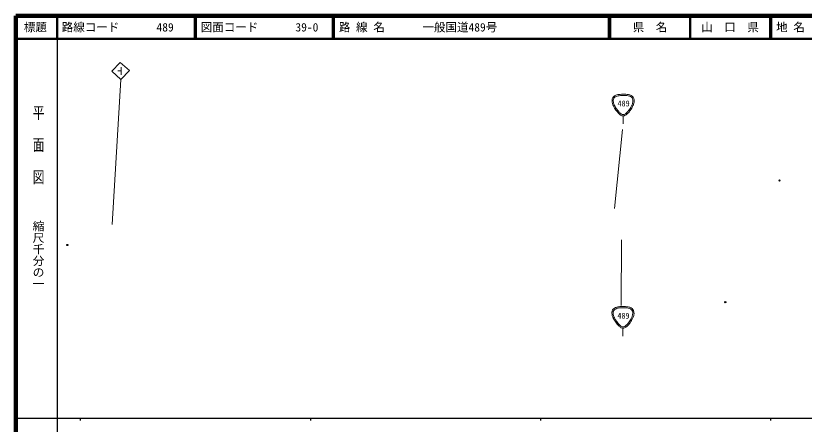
# Model space of a CAD drawing. Units: millimetres on the paper, with parts at other scales. Extents: x 40 to 680, y 20 to 380.
# Drawn here: x 40 to 382.6, y 202.4 to 380 of the extents above; entities that cross this region are included whole.
import ezdxf
from ezdxf.enums import TextEntityAlignment as Align

# ---------------------------------------------------------------- set-up
doc = ezdxf.new("R2010")
doc.units = ezdxf.units.MM
doc.header["$PDMODE"] = 32
doc.header["$PDSIZE"] = 0.5
doc.layers.add('M-OTRS', color=6, linetype='Continuous')
doc.layers.add('M-TTL-TXT', color=7, linetype='Continuous')
for name, color, linetype, lineweight in [('M-STR-STRC', 7, 'Continuous', 13), ('M-TTL', 2, 'Continuous', 140), ('M-TTL-BAND', 7, 'Continuous', 25), ('M-TTL-LINE', 7, 'Continuous', 50)]:
    doc.layers.add(name, color=color, linetype=linetype, lineweight=lineweight)
doc.styles.add('@ＭＳ ゴシック', font='')
doc.styles.add('ＭＳ ゴシック', font='')
doc.styles.get('@ＭＳ ゴシック').set_extended_font_data('@MS Gothic')
doc.styles.get('ＭＳ ゴシック').set_extended_font_data('MS Gothic')

msp = doc.modelspace()

# ---------------------------------------------------------------- linework, layer by layer
at = {"layer": 'M-OTRS'}
for p in [(371.892, 308.378), (62.421, 280.361), (348.327, 255.48)]:
    msp.add_point(p, dxfattribs=at)
at = {"layer": 'M-STR-STRC'}
for p, q in [((81.738, 355.892), (85.374, 359.637)), ((85.374, 359.637), (89.384, 356.159)), ((85.756, 357.687), (85.756, 354.351)), ((85.677, 352.33), (81.738, 355.892)), ((85.756, 356.042), (84.287, 356.042)), ((89.384, 356.159), (85.677, 352.33)), ((81.925, 289.297), (85.677, 352.33)), ((303.9, 332.947), (303.9, 336.485)), ((300.108, 296.188), (303.709, 330.535)), ((303.158, 282.511), (303.035, 254.04)), ((303.833, 240.652), (303.833, 244.189))]:
    msp.add_line(p, q, dxfattribs=at)
for points in [[(302.598, 345.829), (303.553, 345.933), (304.098, 345.903), (305.057, 345.856), (305.524, 345.832), (305.791, 345.827), (306.247, 345.723), (306.738, 345.612), (307.03, 345.556), (307.463, 345.3), (307.81, 345.096), (307.996, 344.94), (308.23, 344.613), (308.505, 344.229), (308.622, 343.967), (308.706, 343.502), (308.79, 343.045), (308.737, 342.77), (308.653, 342.312), (308.552, 341.757), (308.433, 341.454), (308.204, 340.937), (307.824, 340.079), (307.556, 339.616), (307.014, 338.849), (306.613, 338.28), (306.367, 337.966), (305.851, 337.5), (305.383, 337.077), (305.111, 336.816), (304.528, 336.575), (304.364, 336.506), (304.257, 336.504), (304.079, 336.495), (303.789, 336.48), (303.612, 336.452), (303.339, 336.548), (302.876, 336.711), (302.677, 336.94), (302.307, 337.262), (301.927, 337.594), (301.754, 337.824), (301.435, 338.214), (300.924, 338.837), (300.632, 339.188), (300.219, 339.88), (299.789, 340.597), (299.544, 341.012), (299.293, 341.81), (299.158, 342.239), (299.126, 342.497), (299.108, 342.947), (299.093, 343.33), (299.061, 343.563), (299.187, 343.925), (299.334, 344.347), (299.503, 344.565), (299.822, 344.877), (300.111, 345.16), (300.32, 345.28), (300.694, 345.432), (301.398, 345.718), (301.843, 345.747), (302.598, 345.829)], [(302.706, 345.312), (303.609, 345.408), (304.124, 345.374), (305.031, 345.327), (305.462, 345.304), (305.709, 345.3), (306.13, 345.205), (306.557, 345.108), (306.812, 345.059), (307.19, 344.836), (307.461, 344.676), (307.607, 344.554), (307.791, 344.297), (308.012, 343.989), (308.105, 343.778), (308.173, 343.405), (308.243, 343.022), (308.199, 342.792), (308.129, 342.408), (308.036, 341.9), (307.927, 341.624), (307.718, 341.152), (307.355, 340.331), (307.098, 339.888), (306.58, 339.155), (306.206, 338.624), (305.976, 338.331), (305.494, 337.895), (305.079, 337.52), (304.838, 337.288), (304.321, 337.074), (304.223, 337.033), (304.158, 337.032), (304.051, 337.027), (303.844, 337.016), (303.717, 336.996), (303.52, 337.065), (303.133, 337.201), (302.966, 337.393), (302.657, 337.663), (302.303, 337.971), (302.142, 338.186), (301.844, 338.549), (301.353, 339.149), (301.072, 339.487), (300.674, 340.152), (300.27, 340.828), (300.038, 341.219), (299.802, 341.97), (299.684, 342.347), (299.656, 342.574), (299.64, 342.968), (299.627, 343.273), (299.603, 343.458), (299.703, 343.746), (299.818, 344.077), (299.95, 344.247), (300.2, 344.491), (300.43, 344.717), (300.598, 344.813), (300.897, 344.935), (301.565, 345.207), (301.988, 345.236), (302.706, 345.312)], [(302.532, 253.533), (303.487, 253.637), (304.031, 253.608), (304.991, 253.56), (305.458, 253.536), (305.725, 253.531), (306.181, 253.427), (306.671, 253.316), (306.964, 253.26), (307.397, 253.004), (307.743, 252.8), (307.929, 252.644), (308.164, 252.317), (308.439, 251.933), (308.555, 251.671), (308.64, 251.206), (308.723, 250.749), (308.67, 250.474), (308.587, 250.016), (308.486, 249.461), (308.366, 249.158), (308.137, 248.642), (307.757, 247.783), (307.489, 247.32), (306.947, 246.553), (306.546, 245.984), (306.3, 245.671), (305.784, 245.204), (305.316, 244.782), (305.044, 244.52), (304.462, 244.279), (304.297, 244.21), (304.19, 244.209), (304.012, 244.199), (303.723, 244.184), (303.546, 244.156), (303.272, 244.252), (302.81, 244.415), (302.61, 244.644), (302.241, 244.966), (301.861, 245.298), (301.688, 245.528), (301.368, 245.918), (300.858, 246.541), (300.565, 246.892), (300.152, 247.584), (299.723, 248.301), (299.477, 248.716), (299.227, 249.514), (299.092, 249.943), (299.06, 250.201), (299.041, 250.651), (299.026, 251.034), (298.995, 251.267), (299.121, 251.629), (299.267, 252.051), (299.436, 252.269), (299.755, 252.581), (300.044, 252.864), (300.254, 252.984), (300.628, 253.137), (301.332, 253.423), (301.777, 253.451), (302.532, 253.533)], [(302.639, 253.016), (303.542, 253.112), (304.057, 253.078), (304.964, 253.031), (305.396, 253.009), (305.642, 253.004), (306.063, 252.909), (306.491, 252.812), (306.746, 252.763), (307.123, 252.54), (307.395, 252.38), (307.54, 252.258), (307.724, 252.001), (307.945, 251.693), (308.039, 251.482), (308.107, 251.109), (308.176, 250.726), (308.132, 250.496), (308.062, 250.112), (307.97, 249.604), (307.861, 249.328), (307.652, 248.856), (307.288, 248.035), (307.032, 247.592), (306.514, 246.859), (306.139, 246.328), (305.909, 246.035), (305.427, 245.599), (305.012, 245.224), (304.771, 244.992), (304.255, 244.779), (304.156, 244.738), (304.092, 244.736), (303.985, 244.731), (303.777, 244.72), (303.65, 244.7), (303.454, 244.769), (303.067, 244.905), (302.899, 245.097), (302.59, 245.367), (302.236, 245.676), (302.075, 245.89), (301.778, 246.253), (301.286, 246.853), (301.005, 247.191), (300.607, 247.856), (300.203, 248.532), (299.972, 248.923), (299.736, 249.674), (299.617, 250.051), (299.589, 250.278), (299.573, 250.672), (299.561, 250.977), (299.536, 251.162), (299.636, 251.45), (299.751, 251.781), (299.883, 251.951), (300.133, 252.196), (300.364, 252.421), (300.531, 252.518), (300.83, 252.639), (301.499, 252.911), (301.922, 252.94), (302.639, 253.016)]]:
    msp.add_open_spline(points, degree=3, knots=[0, 0, 0, 0, 1, 1, 1, 2, 2, 2, 3, 3, 3, 4, 4, 4, 5, 5, 5, 6, 6, 6, 7, 7, 7, 8, 8, 8, 9, 9, 9, 10, 10, 10, 11, 11, 11, 12, 12, 12, 13, 13, 13, 14, 14, 14, 15, 15, 15, 16, 16, 16, 17, 17, 17, 18, 18, 18, 19, 19, 19, 20, 20, 20, 21, 21, 21, 21], dxfattribs=at)
at = {"layer": 'M-TTL'}
for p, q in [((40, 380), (40, 20)), ((680, 380), (40, 380))]:
    msp.add_line(p, q, dxfattribs=at)
at = {"layer": 'M-TTL-BAND'}
for p, q in [((58, 370), (58, 20)), ((40, 205), (579, 205)), ((68, 205), (68, 204)), ((168, 205), (168, 204)), ((268, 205), (268, 204)), ((368, 205), (368, 204))]:
    msp.add_line(p, q, dxfattribs=at)
at = {"layer": 'M-TTL-LINE'}
for p, q in [((58, 380), (58, 370)), ((117.75, 380), (117.75, 370)), ((118.25, 380), (118.25, 370)), ((177.75, 380), (177.75, 370)), ((178.25, 380), (178.25, 370)), ((297.75, 380), (297.75, 370)), ((298.25, 380), (298.25, 370)), ((333, 380), (333, 370)), ((367.75, 380), (367.75, 370)), ((368.25, 380), (368.25, 370)), ((40, 370), (680, 370))]:
    msp.add_line(p, q, dxfattribs=at)

# ---------------------------------------------------------------- texts
at = {"layer": 'M-STR-STRC', "style": 'ＭＳ ゴシック'}
for p in [(301.508, 339.82), (301.441, 247.524)]:
    msp.add_text('489', height=2.566, dxfattribs=at).set_placement(p, align=Align.BOTTOM_LEFT)
at = {"layer": 'M-TTL-BAND', "style": '@ＭＳ ゴシック', "width": 1.4}
msp.add_text('平  面  図', height=3.666, rotation=270, dxfattribs=at).set_placement((49.777, 306.475), align=Align.MIDDLE_RIGHT)
at = {"layer": 'M-TTL-BAND', "style": '@ＭＳ ゴシック'}
msp.add_text('縮尺千分の一', height=3.666, rotation=270, dxfattribs=at).set_placement((49.777, 261.03), align=Align.MIDDLE_RIGHT)
at = {"layer": 'M-TTL-TXT', "style": 'ＭＳ ゴシック'}
for s, p in [('標題', (48.5, 375)), ('県\u3000名', (315.625, 375)), ('山\u3000口\u3000県', (350.375, 375))]:
    msp.add_text(s, height=3.666, dxfattribs=at).set_placement(p, align=Align.MIDDLE_CENTER)
for s, p in [('路線コード', (60, 375)), ('図面コード', (120.38, 375)), ('路 線 名', (180.38, 375)), ('一般国道489号', (216.734, 375)), ('地 名', (370.38, 375)), ('489', (101.142, 375)), ('39-0', (161.521, 375))]:
    msp.add_text(s, height=3.666, dxfattribs=at).set_placement(p, align=Align.MIDDLE_LEFT)

doc.saveas('drawing.dxf')
